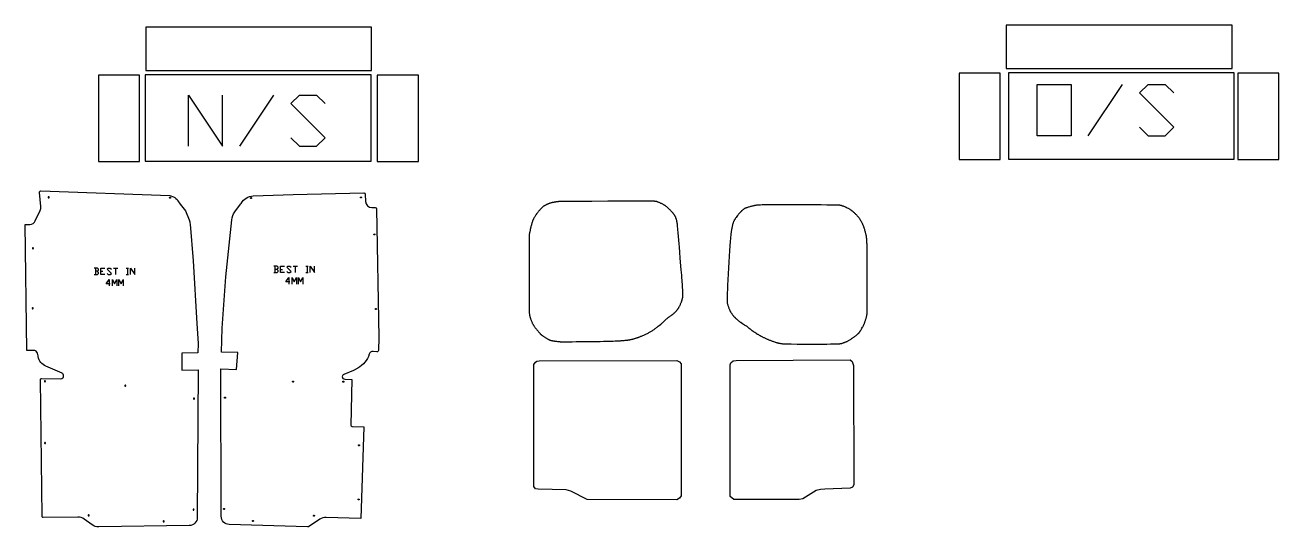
# Model space of a CAD drawing. Extents: x 111 to 5567, y 0 to 6052.
# Drawn here: x 205 to 5176, y 0 to 1990 of the extents above; entities that cross this region are included whole.
import ezdxf

# ---------------------------------------------------------------- set-up
doc = ezdxf.new("R2010")
doc.units = 0
doc.layers.add('Default_Layer', color=1, linetype='CONTINUOUS')

msp = doc.modelspace()

# ---------------------------------------------------------------- linework, layer by layer
at = {"layer": 'Default_Layer'}
for points in [[(4094.7, 1817.5), (4989.7, 1817.5), (4989.7, 1989.5), (4094.7, 1989.5), (4094.7, 1817.5)], [(683.2, 1809.9), (1578.2, 1809.9), (1578.2, 1981.9), (683.2, 1981.9), (683.2, 1809.9)], [(495.9, 1448.6), (658.9, 1448.6), (658.9, 1790.6), (495.9, 1790.6), (495.9, 1448.6)], [(681.5, 1450.3), (1576.5, 1450.3), (1576.5, 1792.3), (681.5, 1792.3), (681.5, 1450.3)], [(1601.2, 1448.6), (1764.2, 1448.6), (1764.2, 1790.6), (1601.2, 1790.6), (1601.2, 1448.6)], [(3907.5, 1456.3), (4070.5, 1456.3), (4070.5, 1798.3), (3907.5, 1798.3), (3907.5, 1456.3)], [(4103.9, 1458), (4998.9, 1458), (4998.9, 1800), (4103.9, 1800), (4103.9, 1458)], [(5012.7, 1456.3), (5175.7, 1456.3), (5175.7, 1798.3), (5012.7, 1798.3), (5012.7, 1456.3)], [(4216.8, 1551.1), (4216.8, 1754.3), (4352.3, 1754.3), (4352.3, 1551.1), (4216.8, 1551.1)], [(777.8, 1304.9), (777.8, 1305.2), (777.8, 1305.4), (777.9, 1305.5), (778, 1305.7), (778, 1305.9), (778.1, 1306.1), (778.3, 1306.2), (778.4, 1306.4), (778.5, 1306.5), (778.7, 1306.6), (778.8, 1306.7), (779, 1306.8), (779.2, 1306.9), (779.4, 1306.9), (779.6, 1306.9), (779.8, 1306.9), (780, 1306.9), (780.2, 1306.9), (780.4, 1306.9), (780.6, 1306.8), (780.8, 1306.7), (780.9, 1306.6), (781.1, 1306.5), (781.2, 1306.4), (781.3, 1306.2), (781.5, 1306.1), (781.6, 1305.9), (781.6, 1305.7), (781.7, 1305.5), (781.8, 1305.4), (781.8, 1305.2), (781.8, 1304.9), (781.8, 1304.7), (781.8, 1304.5), (781.7, 1304.4), (781.6, 1304.2), (781.6, 1304), (781.5, 1303.8), (781.3, 1303.7), (781.2, 1303.5), (781.1, 1303.4), (780.9, 1303.3), (780.8, 1303.2), (780.6, 1303.1), (780.4, 1303), (780.2, 1303), (780, 1303), (779.8, 1302.9), (779.6, 1303), (779.4, 1303), (779.2, 1303), (779, 1303.1), (778.8, 1303.2), (778.7, 1303.3), (778.5, 1303.4), (778.4, 1303.5), (778.3, 1303.7), (778.1, 1303.8), (778, 1304), (778, 1304.2), (777.9, 1304.4), (777.8, 1304.5), (777.8, 1304.7), (777.8, 1304.9)], [(2338.3, 1290.2), (2331.5, 1290), (2328.1, 1289.9), (2324.7, 1289.8), (2321.3, 1289.6), (2319.6, 1289.5), (2317.9, 1289.3), (2316.2, 1289.2), (2314.5, 1289), (2312.8, 1288.8), (2311.2, 1288.6), (2309.5, 1288.4), (2307.7, 1288.1), (2305.9, 1287.8), (2304.1, 1287.5), (2302.3, 1287.1), (2300.5, 1286.8), (2298.7, 1286.4), (2296.9, 1286), (2295.1, 1285.6), (2293.3, 1285.2), (2291.6, 1284.8), (2289.9, 1284.3), (2288.2, 1283.9), (2286.6, 1283.4), (2285, 1282.9), (2283.5, 1282.4), (2282.1, 1281.9), (2280.5, 1281.3), (2278.9, 1280.6), (2277.3, 1280), (2275.7, 1279.2), (2274, 1278.5), (2272.4, 1277.7), (2270.8, 1277), (2269.3, 1276.2), (2267.8, 1275.5), (2266.5, 1274.8), (2265.2, 1274.1), (2264, 1273.4), (2263, 1272.9), (2262.1, 1272.3), (2261.4, 1271.9), (2260.8, 1271.5), (2260.2, 1271), (2259.5, 1270.6), (2259, 1270.1), (2257.8, 1269.2), (2256.6, 1268.2), (2255.5, 1267.2), (2254.4, 1266.2), (2252.3, 1264.1), (2251, 1262.8), (2249.4, 1261.1), (2247.6, 1259.2), (2245.8, 1257.1), (2243.9, 1255), (2242.1, 1253), (2240.5, 1251.1), (2239.2, 1249.6), (2237, 1247), (2236, 1245.6), (2234.9, 1244.3), (2233.9, 1242.9), (2232.9, 1241.6), (2231.9, 1240.2), (2230.9, 1238.7), (2230.4, 1237.9), (2229.8, 1237), (2228.4, 1234.7), (2226.9, 1232), (2225.2, 1229.1), (2223.6, 1226.3), (2222.2, 1223.6), (2221, 1221.4), (2220.1, 1219.7), (2219.5, 1218.3), (2218.8, 1217), (2218.2, 1215.7), (2217.7, 1214.3), (2217.1, 1212.9), (2216.5, 1211.6), (2216, 1210.2), (2215.5, 1208.8), (2215, 1207.1), (2214.3, 1205), (2213.5, 1202.6), (2212.7, 1199.9), (2211.9, 1197.1), (2211, 1194.2), (2210.3, 1191.4), (2209.6, 1188.7), (2209.3, 1187.4), (2208.9, 1185.9), (2208.3, 1182.8), (2207.6, 1179.6), (2206.9, 1176.3), (2205.8, 1170.3), (2205, 1166.3), (2204.8, 1165), (2204.5, 1163.8), (2203.9, 1161.2), (2203.7, 1159.9), (2203.5, 1158.6), (2203.3, 1157.3), (2203.1, 1156), (2203.1, 1154.8), (2203.1, 1152.2), (2203, 1142.8), (2203, 1128.4), (2202.9, 1110), (2202.9, 1064.2), (2202.9, 1011.8), (2202.9, 959), (2202.9, 912.5), (2203, 893.5), (2203, 878.5), (2203.1, 868.3), (2203.1, 865.2), (2203.1, 863.5), (2203.2, 860.2), (2203.3, 856.9), (2203.4, 853.6), (2203.5, 851.9), (2203.6, 850.2), (2203.7, 848.6), (2203.8, 846.9), (2204, 845.3), (2204.2, 843.6), (2204.4, 842), (2204.7, 840.3), (2205, 838.7), (2205.3, 837.1), (2205.7, 835.4), (2206.2, 833.5), (2206.8, 831.5), (2207.4, 829.4), (2208.1, 827.2), (2208.9, 824.9), (2209.8, 822.6), (2210.6, 820.2), (2211.6, 817.8), (2212.5, 815.4), (2213.5, 813.1), (2214.6, 810.7), (2215.6, 808.4), (2216.7, 806.2), (2217.8, 804), (2218.3, 803), (2218.9, 802), (2219.4, 801), (2220, 800), (2220.7, 799), (2221.3, 798), (2222, 796.9), (2222.7, 795.9), (2224.2, 793.8), (2225.7, 791.6), (2227.3, 789.5), (2228.9, 787.5), (2230.5, 785.5), (2232, 783.5), (2233.6, 781.7), (2235, 779.9), (2236.4, 778.3), (2238.8, 775.5), (2240.6, 773.3), (2242.1, 771.6), (2243.6, 769.9), (2245.1, 768.2), (2246.7, 766.5), (2247.4, 765.7), (2248.2, 764.8), (2249, 764), (2249.9, 763.2), (2250.7, 762.5), (2251.5, 761.7), (2252.4, 761), (2253.3, 760.2), (2254.3, 759.4), (2255.6, 758.5), (2257.2, 757.4), (2258.9, 756.2), (2260.9, 754.9), (2262.9, 753.6), (2265, 752.2), (2267.2, 750.9), (2269.4, 749.5), (2271.6, 748.2), (2273.6, 746.9), (2275.6, 745.8), (2277.4, 744.8), (2279.1, 743.9), (2280.5, 743.1), (2281.6, 742.6), (2282.6, 742.1), (2283.6, 741.7), (2284.6, 741.4), (2285.6, 741), (2286.6, 740.6), (2287.7, 740.3), (2288.7, 740), (2289.7, 739.7), (2291.8, 739.2), (2294, 738.6), (2296.1, 738.2), (2298.2, 737.7), (2299.4, 737.5), (2300.7, 737.3), (2302.2, 737.1), (2303.9, 736.8), (2307.6, 736.3), (2311.7, 735.8), (2316, 735.3), (2318.2, 735.1), (2320.4, 734.9), (2322.5, 734.7), (2324.7, 734.6), (2326.7, 734.4), (2328.7, 734.3), (2330.1, 734.3), (2332.3, 734.3), (2339.1, 734.2), (2348.7, 734.3), (2360.5, 734.3), (2374.2, 734.4), (2389.3, 734.6), (2422, 734.9), (2455.1, 735.3), (2485, 735.6), (2497.7, 735.8), (2508.3, 736), (2516.3, 736.1), (2521.4, 736.2), (2528.5, 736.5), (2536.1, 736.8), (2543.8, 737.1), (2551.4, 737.5), (2558.7, 737.9), (2565.4, 738.3), (2568.4, 738.5), (2571.2, 738.7), (2573.7, 738.9), (2575.9, 739.1), (2579.9, 739.4), (2583.9, 739.8), (2587.9, 740.2), (2591.9, 740.7), (2593.9, 741), (2595.9, 741.2), (2597.9, 741.5), (2599.9, 741.8), (2601.9, 742.2), (2603.8, 742.5), (2605.8, 742.9), (2607.8, 743.3), (2609.8, 743.8), (2611.8, 744.3), (2613.9, 744.8), (2616, 745.3), (2618.1, 745.9), (2620.3, 746.6), (2622.5, 747.2), (2624.6, 747.9), (2626.8, 748.6), (2629, 749.3), (2631.2, 750), (2633.4, 750.8), (2635.6, 751.5), (2637.8, 752.3), (2639.9, 753.1), (2642, 753.9), (2644.2, 754.8), (2646.5, 755.7), (2649, 756.8), (2651.7, 757.9), (2654.4, 759.1), (2657.3, 760.3), (2660.2, 761.6), (2663.1, 763), (2666.1, 764.4), (2669.1, 765.8), (2672, 767.3), (2675, 768.7), (2677.8, 770.2), (2680.6, 771.7), (2683.3, 773.2), (2685.9, 774.7), (2688.4, 776.3), (2690.9, 777.8), (2693.4, 779.5), (2695.8, 781.2), (2698.3, 782.9), (2700.8, 784.6), (2703.2, 786.4), (2705.6, 788.2), (2708, 790), (2710.3, 791.8), (2712.6, 793.6), (2714.9, 795.4), (2719.2, 798.9), (2723.4, 802.3), (2725.5, 804), (2727.5, 805.7), (2729.7, 807.6), (2731.8, 809.5), (2733.9, 811.4), (2736.1, 813.3), (2740.2, 817.2), (2744.3, 820.9), (2748.1, 824.4), (2749.8, 825.9), (2751.5, 827.4), (2753.1, 828.8), (2754.5, 830), (2755.9, 831.1), (2757.4, 832.2), (2758.8, 833.2), (2760.3, 834.3), (2763.3, 836.3), (2766.3, 838.4), (2767.8, 839.4), (2769.3, 840.4), (2770.7, 841.4), (2772.1, 842.5), (2773.5, 843.5), (2774.9, 844.6), (2776.2, 845.7), (2777.5, 846.9), (2778.7, 848.1), (2780, 849.2), (2781.2, 850.4), (2782.4, 851.6), (2783.6, 852.9), (2784.7, 854.1), (2785.9, 855.4), (2787, 856.6), (2788.1, 857.9), (2789.2, 859.3), (2790.3, 860.6), (2791.3, 861.9), (2792.3, 863.3), (2793.3, 864.7), (2794.2, 866.1), (2795.2, 867.6), (2796.1, 869.1), (2797.1, 870.8), (2798.2, 872.7), (2799.3, 874.8), (2800.4, 876.9), (2801.6, 879.2), (2802.7, 881.6), (2803.9, 884.1), (2805, 886.6), (2806.1, 889.2), (2806.6, 890.5), (2807.1, 891.8), (2807.6, 893.1), (2808.1, 894.5), (2808.6, 895.8), (2809, 897.1), (2809.4, 898.4), (2809.8, 899.7), (2810.2, 901), (2810.5, 902.3), (2810.8, 903.5), (2811.1, 904.8), (2811.3, 906), (2811.5, 907.3), (2811.7, 908.7), (2811.9, 910), (2812.1, 911.4), (2812.2, 912.9), (2812.3, 914.3), (2812.4, 915.8), (2812.4, 917.3), (2812.5, 918.9), (2812.5, 920.4), (2812.5, 922), (2812.5, 925.3), (2812.5, 928.5), (2812.4, 931.8), (2812.3, 935.2), (2812.1, 938.5), (2812, 941.9), (2811.6, 948.5), (2811.5, 951.7), (2811.4, 954.9), (2811.3, 956.7), (2811.2, 958.8), (2810.8, 964.2), (2810.3, 970.9), (2809.7, 978.8), (2809, 987.7), (2808.2, 997.5), (2806.5, 1019.1), (2802.5, 1065.8), (2800.6, 1088.6), (2798.9, 1109.3), (2797.8, 1122.1), (2796.6, 1136.2), (2795.4, 1150.9), (2794.2, 1165.3), (2793, 1178.7), (2792.5, 1184.7), (2792, 1190.1), (2791.5, 1194.9), (2791.1, 1198.9), (2790.9, 1200.5), (2790.7, 1202), (2790.5, 1203.2), (2790.4, 1204.1), (2789.8, 1207.3), (2789.2, 1210.5), (2788.8, 1212.2), (2788.5, 1213.8), (2788.1, 1215.4), (2787.7, 1217), (2787.3, 1218.6), (2786.8, 1220.1), (2786.4, 1221.7), (2785.9, 1223.2), (2785.3, 1224.7), (2784.7, 1226.2), (2784.1, 1227.7), (2783.4, 1229.2), (2782.7, 1230.6), (2782, 1232), (2781.2, 1233.3), (2780.3, 1234.7), (2779.5, 1236), (2778.6, 1237.3), (2777.6, 1238.6), (2776.7, 1239.9), (2775.7, 1241.1), (2774.7, 1242.4), (2773.7, 1243.6), (2772.7, 1244.8), (2770.6, 1247.3), (2768.5, 1249.6), (2767.3, 1250.9), (2766.1, 1252.2), (2764.7, 1253.7), (2763.2, 1255.2), (2761.6, 1256.8), (2759.9, 1258.5), (2758.1, 1260.2), (2756.3, 1261.9), (2754.4, 1263.6), (2752.5, 1265.3), (2750.6, 1267), (2748.6, 1268.6), (2746.7, 1270.2), (2744.8, 1271.7), (2743.8, 1272.4), (2742.9, 1273.1), (2741.9, 1273.8), (2741, 1274.4), (2740, 1275), (2739.1, 1275.6), (2738.1, 1276.2), (2737, 1276.9), (2734.9, 1278.1), (2732.6, 1279.3), (2730.4, 1280.5), (2728.1, 1281.6), (2725.8, 1282.8), (2723.5, 1283.8), (2721.2, 1284.8), (2719.1, 1285.8), (2717, 1286.6), (2715, 1287.4), (2713.2, 1288.1), (2711.5, 1288.7), (2710.1, 1289.2), (2708.8, 1289.5), (2707.7, 1289.8), (2706.6, 1290.1), (2705.4, 1290.3), (2704.3, 1290.4), (2703.1, 1290.6), (2701.9, 1290.7), (2700.8, 1290.8), (2699.6, 1290.8), (2697.2, 1290.9), (2694.9, 1291), (2692.5, 1291), (2690.2, 1291.1), (2688.7, 1291.1), (2685.3, 1291.1), (2673.7, 1291.1), (2633.9, 1291.1), (2578.5, 1291), (2515.3, 1290.9), (2452, 1290.7), (2396.3, 1290.5), (2355.8, 1290.3), (2343.7, 1290.3), (2340.1, 1290.2), (2338.3, 1290.2)], [(3542.8, 1121), (3542.6, 1124.6), (3542.5, 1128.3), (3542.3, 1132), (3542, 1135.7), (3541.8, 1139.3), (3541.5, 1142.8), (3541.3, 1144.4), (3541.1, 1146.1), (3540.9, 1147.6), (3540.7, 1149.1), (3540.5, 1150.6), (3540.2, 1152), (3540, 1153.5), (3539.7, 1154.9), (3539.1, 1157.8), (3538.5, 1160.7), (3537.8, 1163.5), (3537.1, 1166.4), (3536.3, 1169.2), (3535.5, 1172), (3534.6, 1175.1), (3533.5, 1178.6), (3532.3, 1182.4), (3531.7, 1184.4), (3531, 1186.4), (3530.3, 1188.4), (3529.6, 1190.4), (3528.9, 1192.4), (3528.1, 1194.3), (3527.4, 1196.2), (3526.6, 1198), (3525.9, 1199.8), (3525.2, 1201.4), (3524.4, 1202.9), (3523.6, 1204.6), (3522.7, 1206.3), (3521.7, 1208), (3520.7, 1209.7), (3519.7, 1211.4), (3518.7, 1213.1), (3517.7, 1214.8), (3516.7, 1216.4), (3515.8, 1217.9), (3513.9, 1220.8), (3512.3, 1223.1), (3511.1, 1224.9), (3510, 1226.4), (3508.9, 1227.8), (3507.8, 1229.2), (3506.6, 1230.6), (3505.4, 1231.9), (3504.2, 1233.3), (3501.8, 1235.9), (3500.4, 1237.4), (3498.7, 1239.1), (3496.8, 1241), (3494.8, 1243), (3492.8, 1244.9), (3491, 1246.6), (3489.3, 1248.2), (3488.5, 1248.8), (3487.9, 1249.4), (3486.6, 1250.4), (3485.4, 1251.4), (3484.1, 1252.4), (3482.8, 1253.3), (3481.5, 1254.2), (3480.2, 1255.1), (3478.9, 1256), (3477.5, 1256.9), (3475.9, 1257.8), (3473.9, 1259.1), (3471.4, 1260.5), (3468.7, 1262), (3465.9, 1263.6), (3464.4, 1264.3), (3463, 1265.1), (3461.5, 1265.8), (3460.1, 1266.5), (3458.7, 1267.1), (3457.4, 1267.7), (3454.6, 1268.9), (3451.8, 1270), (3450.3, 1270.6), (3448.8, 1271.1), (3447.3, 1271.7), (3445.8, 1272.2), (3444.2, 1272.7), (3442.6, 1273.2), (3441.1, 1273.7), (3439.5, 1274.1), (3437.9, 1274.5), (3436.3, 1274.9), (3434.7, 1275.2), (3433.1, 1275.5), (3432.5, 1275.5), (3431.6, 1275.6), (3430.2, 1275.6), (3428.4, 1275.7), (3423.9, 1275.8), (3418, 1275.9), (3410.9, 1276), (3402.6, 1276), (3383.2, 1276.2), (3360.5, 1276.3), (3335.3, 1276.4), (3308.5, 1276.4), (3280.8, 1276.5), (3253.1, 1276.5), (3226.2, 1276.5), (3201, 1276.5), (3178.2, 1276.5), (3158.6, 1276.4), (3143.1, 1276.4), (3132.5, 1276.3), (3129.3, 1276.3), (3127.6, 1276.3), (3120.4, 1276.1), (3116.8, 1275.9), (3113.2, 1275.8), (3111.4, 1275.7), (3109.6, 1275.5), (3107.8, 1275.4), (3106.1, 1275.2), (3104.3, 1275), (3102.5, 1274.8), (3100.7, 1274.5), (3099, 1274.2), (3097, 1273.8), (3094.8, 1273.4), (3092.3, 1272.8), (3089.6, 1272.1), (3086.7, 1271.4), (3083.8, 1270.6), (3080.7, 1269.8), (3077.7, 1268.9), (3074.7, 1268.1), (3071.7, 1267.2), (3068.9, 1266.3), (3066.3, 1265.4), (3063.9, 1264.6), (3062.8, 1264.2), (3061.8, 1263.8), (3060.9, 1263.4), (3060, 1263.1), (3059.3, 1262.7), (3058.6, 1262.4), (3057.4, 1261.8), (3056.3, 1261.1), (3055.1, 1260.4), (3054, 1259.6), (3052.9, 1258.8), (3051.8, 1258), (3050.7, 1257.2), (3049.7, 1256.3), (3048.6, 1255.5), (3047.6, 1254.6), (3046.6, 1253.6), (3045.6, 1252.7), (3043.6, 1250.8), (3041.7, 1248.9), (3040.7, 1247.9), (3039.7, 1246.9), (3038.7, 1245.7), (3037.6, 1244.5), (3036.6, 1243.3), (3035.5, 1242.1), (3033.5, 1239.5), (3031.5, 1237), (3029.7, 1234.6), (3026.7, 1230.6), (3024.2, 1227.3), (3022.9, 1225.6), (3021.7, 1223.9), (3020.5, 1222.2), (3019.4, 1220.5), (3018.3, 1218.8), (3017.8, 1218), (3017.3, 1217.2), (3016.4, 1215.6), (3015.6, 1213.9), (3014.7, 1212.3), (3013.9, 1210.6), (3013.1, 1209), (3012.4, 1207.3), (3012.1, 1206.4), (3011.8, 1205.5), (3011.5, 1204.7), (3011.2, 1203.8), (3010.9, 1202.7), (3010.5, 1201.2), (3010, 1199.3), (3009.5, 1197.1), (3008.9, 1194.6), (3008.3, 1191.8), (3007.7, 1188.8), (3007.1, 1185.7), (3006.4, 1182.5), (3005.8, 1179.2), (3005.2, 1175.8), (3004.6, 1172.5), (3004.1, 1169.2), (3003.5, 1166), (3003.1, 1163), (3002.7, 1160.1), (3002.5, 1158.1), (3002.2, 1154.9), (3001.9, 1150.5), (3001.5, 1145), (3000.5, 1131.2), (2999.4, 1114.2), (2998.1, 1094.5), (2996.8, 1072.9), (2995.4, 1050), (2994, 1026.5), (2992.6, 1003), (2991.3, 980.1), (2990.2, 958.7), (2989.6, 948.6), (2989.2, 939.2), (2988.8, 930.4), (2988.4, 922.4), (2988.1, 915.2), (2987.9, 908.9), (2987.7, 903.6), (2987.6, 901.4), (2987.6, 899.4), (2987.6, 897.7), (2987.6, 896.4), (2987.7, 895.3), (2987.7, 894.6), (2987.9, 893.4), (2988, 892.2), (2988.2, 891.1), (2988.4, 889.9), (2988.7, 888.7), (2988.9, 887.5), (2989.4, 885), (2990, 882.6), (2990.7, 880.2), (2991.4, 877.8), (2992.1, 875.4), (2992.9, 873.1), (2993.7, 870.8), (2994.5, 868.6), (2995.3, 866.5), (2996.1, 864.4), (2997, 862.5), (2997.8, 860.7), (2998.6, 858.9), (2999.4, 857.3), (3000.3, 855.6), (3001.2, 854), (3002.1, 852.3), (3003.1, 850.7), (3004.2, 849.1), (3005.2, 847.5), (3006.3, 845.9), (3007.4, 844.4), (3008.5, 842.9), (3009.6, 841.4), (3010.7, 840), (3011.8, 838.6), (3012.9, 837.2), (3014, 835.9), (3015.1, 834.7), (3016.1, 833.4), (3017.2, 832.2), (3018.3, 831.1), (3019.4, 829.9), (3020.5, 828.7), (3021.7, 827.6), (3022.8, 826.5), (3024, 825.4), (3025.2, 824.3), (3026.4, 823.2), (3027.6, 822.1), (3028.8, 821.1), (3031.3, 819), (3033.8, 817), (3035.2, 815.9), (3036.7, 814.8), (3038.4, 813.6), (3040.2, 812.4), (3042.1, 811.1), (3044.2, 809.8), (3048.4, 807.1), (3052.7, 804.3), (3056.8, 801.7), (3058.8, 800.4), (3060.7, 799.1), (3062.5, 797.9), (3064.1, 796.8), (3065.6, 795.6), (3067.1, 794.5), (3068.6, 793.4), (3070.1, 792.2), (3073.1, 789.8), (3076, 787.5), (3079, 785.1), (3082, 782.8), (3083.5, 781.6), (3085, 780.5), (3086.5, 779.3), (3088, 778.2), (3091.2, 776), (3094.5, 773.8), (3097.9, 771.5), (3101.4, 769.2), (3104.9, 767), (3108.5, 764.8), (3110.2, 763.7), (3112, 762.6), (3113.8, 761.6), (3115.6, 760.6), (3119.4, 758.5), (3123.5, 756.3), (3125.6, 755.1), (3127.9, 754), (3130.1, 752.8), (3132.4, 751.6), (3134.8, 750.5), (3137.1, 749.3), (3139.5, 748.2), (3141.9, 747.1), (3144.3, 746), (3146.6, 744.9), (3149, 743.9), (3151.3, 742.9), (3153.7, 741.9), (3156.2, 740.9), (3158.8, 739.9), (3161.5, 738.9), (3164.3, 737.9), (3167.1, 736.8), (3169.9, 735.9), (3172.6, 734.9), (3175.3, 734), (3177.9, 733.1), (3180.4, 732.3), (3182.7, 731.6), (3184.8, 730.9), (3186.7, 730.4), (3188.4, 729.9), (3189.8, 729.5), (3191, 729.2), (3192.2, 728.9), (3193.5, 728.6), (3194.7, 728.4), (3197.3, 727.9), (3199.8, 727.4), (3202.3, 727.1), (3204.9, 726.7), (3207.4, 726.4), (3209.9, 726.1), (3211.2, 726), (3212.5, 725.9), (3215.2, 725.7), (3218, 725.6), (3220.8, 725.5), (3223.7, 725.4), (3226.5, 725.4), (3232.2, 725.3), (3235.6, 725.3), (3242.6, 725.2), (3265.3, 725.1), (3296.4, 725.1), (3313.8, 725), (3331.7, 725), (3349.6, 725), (3367.1, 725.1), (3383.5, 725.1), (3398.5, 725.2), (3405.2, 725.3), (3411.4, 725.4), (3417, 725.4), (3421.8, 725.5), (3425.9, 725.6), (3429.2, 725.7), (3431.6, 725.9), (3432.4, 725.9), (3433, 726), (3434.8, 726.3), (3436.7, 726.6), (3438.5, 727), (3440.4, 727.4), (3442.2, 727.8), (3444, 728.3), (3445.8, 728.8), (3447.6, 729.4), (3449.4, 729.9), (3451.2, 730.5), (3453, 731.2), (3454.8, 731.8), (3456.5, 732.5), (3458.2, 733.2), (3460, 734), (3461.7, 734.7), (3462.6, 735.1), (3463.5, 735.6), (3464.5, 736.1), (3465.5, 736.6), (3467.6, 737.8), (3469.8, 739.1), (3472.1, 740.4), (3474.4, 741.9), (3476.8, 743.4), (3479.2, 744.9), (3481.6, 746.4), (3483.8, 748), (3486, 749.4), (3488.1, 750.9), (3490, 752.2), (3491.8, 753.4), (3493.3, 754.5), (3494.6, 755.5), (3497, 757.4), (3499.5, 759.3), (3500.7, 760.3), (3501.9, 761.3), (3503.1, 762.3), (3504.2, 763.3), (3505.4, 764.4), (3506.5, 765.4), (3507.6, 766.4), (3508.6, 767.4), (3509.6, 768.4), (3510.6, 769.4), (3511.5, 770.3), (3512.3, 771.3), (3513.1, 772.2), (3513.8, 773.2), (3514.6, 774.2), (3515.3, 775.2), (3516, 776.2), (3516.7, 777.2), (3517.3, 778.3), (3518, 779.4), (3519.3, 781.5), (3520.5, 783.6), (3522.8, 787.7), (3525.1, 791.6), (3526.2, 793.6), (3527.3, 795.7), (3528.3, 797.7), (3529.3, 799.7), (3529.8, 800.8), (3530.3, 801.8), (3530.7, 802.9), (3531.2, 803.9), (3532.2, 806.7), (3532.9, 808.5), (3533.7, 810.5), (3534.5, 812.8), (3535.3, 815.2), (3536.2, 817.8), (3537.1, 820.5), (3538, 823.3), (3538.8, 826.2), (3539.7, 829), (3540.4, 831.9), (3540.8, 833.4), (3541.2, 834.8), (3541.5, 836.2), (3541.8, 837.6), (3542.1, 839), (3542.3, 840.3), (3542.6, 841.6), (3542.8, 842.9), (3542.9, 843.7), (3542.9, 844.8), (3543, 846.3), (3543.1, 848.1), (3543.2, 852.6), (3543.3, 858.3), (3543.4, 865), (3543.5, 872.7), (3543.6, 881.3), (3543.6, 890.7), (3543.7, 900.7), (3543.7, 911.4), (3543.7, 934.3), (3543.7, 958.5), (3543.6, 983.4), (3543.5, 1008.3), (3543.4, 1032.4), (3543.3, 1055), (3543.2, 1075.5), (3543.1, 1093), (3542.9, 1106.9), (3542.8, 1116.5), (3542.8, 1119.4), (3542.8, 1121)], [(2806.1, 633.9), (2805.6, 137.2), (2805.6, 123.4), (2799.7, 113.8), (2788.7, 106.8), (2432.7, 108.4), (2368.3, 141.6), (2350.6, 146.4), (2239.2, 149.1), (2228.7, 151.5), (2221.7, 160.8), (2221.7, 644), (2228.7, 653.1), (2233.3, 656.5), (2242.5, 658.1), (2788.8, 659.2), (2798.7, 654.6), (2806.1, 646.7), (2806.1, 633.9)], [(3000.4, 132.7), (3000.3, 642.3), (3002.7, 650.3), (3011.9, 657.9), (3023.9, 659.5), (3475.5, 661.9), (3483.8, 656.2), (3489.7, 640.4), (3490.2, 167.2), (3485.5, 158.1), (3476.3, 153.1), (3375.4, 150), (3358.6, 149), (3341, 144.7), (3288.7, 111), (3273.6, 108.1), (3014.8, 108.1), (3000.8, 120.7), (3000.4, 132.7)]]:
    msp.add_lwpolyline(points, close=True, dxfattribs=at)
for points in [[(4420, 1551.1), (4555.5, 1754.3)], [(4623.2, 1585), (4657.1, 1551.1), (4724.8, 1551.1), (4758.7, 1585), (4623.2, 1720.4), (4657.1, 1754.3), (4724.8, 1754.3), (4758.7, 1720.4)], [(852.5, 1508.9), (852.5, 1712.1), (988, 1508.9), (988, 1712.1)], [(1055.7, 1508.9), (1191.2, 1712.1)], [(1258.9, 1542.8), (1292.8, 1508.9), (1360.5, 1508.9), (1394.4, 1542.8), (1258.9, 1678.3), (1292.8, 1712.1), (1360.5, 1712.1), (1394.4, 1678.3)], [(491.9, 1013.5), (496.2, 1017.7), (496.2, 1022), (491.9, 1026.2), (479.2, 1026.2)], [(479.2, 1000.8), (491.9, 1000.8), (496.2, 1005), (496.2, 1009.3), (491.9, 1013.5), (483.5, 1013.5)], [(483.5, 1026.2), (483.5, 1000.8)], [(521.6, 1000.8), (504.6, 1000.8), (504.6, 1026.2), (521.6, 1026.2)], [(504.6, 1013.5), (513.1, 1013.5)], [(530, 1005), (534.3, 1000.8), (542.7, 1000.8), (547, 1005), (530, 1022), (534.3, 1026.2), (542.7, 1026.2), (547, 1022)], [(555.4, 1026.2), (572.4, 1026.2)], [(563.9, 1026.2), (563.9, 1000.8)], [(606.2, 1026.2), (614.7, 1026.2)], [(606.2, 1000.8), (614.7, 1000.8)], [(610.5, 1026.2), (610.5, 1000.8)], [(623.2, 1000.8), (623.2, 1026.2), (640.1, 1000.8), (640.1, 1026.2)], [(1204.1, 1021.1), (1208.3, 1025.3), (1208.3, 1029.5), (1204.1, 1033.8), (1191.4, 1033.8)], [(1191.4, 1008.4), (1204.1, 1008.4), (1208.3, 1012.6), (1208.3, 1016.8), (1204.1, 1021.1), (1195.6, 1021.1)], [(1195.6, 1033.8), (1195.6, 1008.4)], [(1233.7, 1008.4), (1216.8, 1008.4), (1216.8, 1033.8), (1233.7, 1033.8)], [(1216.8, 1021.1), (1225.3, 1021.1)], [(1242.2, 1012.6), (1246.4, 1008.4), (1254.9, 1008.4), (1259.1, 1012.6), (1242.2, 1029.5), (1246.4, 1033.8), (1254.9, 1033.8), (1259.1, 1029.5)], [(1267.6, 1033.8), (1284.5, 1033.8)], [(1276.1, 1033.8), (1276.1, 1008.4)], [(1318.4, 1033.8), (1326.9, 1033.8)], [(1318.4, 1008.4), (1326.9, 1008.4)], [(1322.6, 1033.8), (1322.6, 1008.4)], [(1335.3, 1008.4), (1335.3, 1033.8), (1352.3, 1008.4), (1352.3, 1033.8)], [(542.7, 963.9), (525.8, 963.9), (538.5, 980.8), (538.5, 955.4)], [(551.2, 955.4), (551.2, 980.8), (559.7, 963.9), (568.1, 980.8), (568.1, 955.4)], [(576.6, 955.4), (576.6, 980.8), (585.1, 963.9), (593.5, 980.8), (593.5, 955.4)], [(1254.9, 971.5), (1238, 971.5), (1250.7, 988.4), (1250.7, 963)], [(1263.4, 963), (1263.4, 988.4), (1271.8, 971.5), (1280.3, 988.4), (1280.3, 963)], [(1288.8, 963), (1288.8, 988.4), (1297.2, 971.5), (1305.7, 988.4), (1305.7, 963)]]:
    msp.add_lwpolyline(points, dxfattribs=at)
for points in [[(439.4, 31.1, 0.160751), (414, 39.1), (277, 37.2, -0.414744), (272, 42.1), (265.4, 583.9, -0.202916), (266.9, 587.5, -0.202916), (270.5, 589), (347, 587.5, 0.203152), (354.3, 590.5, 0.203152), (357.2, 597.7), (357.2, 600, 0.291078), (351.3, 609), (287.6, 637.7, -0.282584), (256.7, 675), (256.1, 678), (253.6, 688.2, 0.350174), (238.8, 699.7), (211.8, 699.3), (204.8, 1199.3), (223.1, 1199.5, 0.287591), (245.4, 1214), (264.4, 1254.7, 0.13485), (267.1, 1270.4), (261.5, 1326.4, -0.21635), (262.8, 1330.3, -0.21635), (266.7, 1331.9), (779.2, 1314.3), (792.8, 1308.6, -0.155196), (811, 1293), (819.7, 1278.9), (841.1, 1253.2), (854.7, 1218, -0.071464), (858.7, 1200.7), (870.9, 1054.6), (886.3, 806.8), (890.4, 727.8), (890, 689.8), (826, 688.9), (826.9, 620.9), (890.9, 622.8), (887.7, 37.6, -0.408529), (855.6, 5.3), (496.6, 0.2, -0.160751), (471.2, 8.2), (439.4, 31.1)], [(298.3, 1308.6, 0.414214), (296.3, 1306.6, 0.414214), (298.3, 1304.6, 0.414214), (300.3, 1306.6, 0.414214), (298.3, 1308.6)], [(1398.2, 37.8, 0.15418), (1373.6, 30.8), (1327.9, 0.8, -0.15418), (1325, 0), (1014.2, 9.6, -0.404267), (982.7, 42), (980.9, 627), (1042.8, 624), (1047.9, 690.9), (982.9, 692.9), (985.9, 787.9), (1001.2, 991.5), (1024, 1217.4, -0.138013), (1036.4, 1248.9), (1059.1, 1278.9), (1061.3, 1282.8, -0.263888), (1109.7, 1312.4), (1267.4, 1317.4), (1547.9, 1324.5, -0.405479), (1553, 1319.7), (1554.7, 1289.9, 0.396114), (1579.5, 1266.3), (1593.1, 1266.2, -0.40697), (1598.1, 1261.3), (1607, 751.6), (1605.4, 699, -0.20679), (1603.7, 695.4, -0.20679), (1599.9, 694.1), (1584.5, 695.6, 0.357115), (1568.8, 684.9), (1568.8, 684.8, -0.199038), (1524.1, 629.9), (1506.9, 620.7), (1468.6, 604.6, 0.292832), (1462.4, 595.7), (1462.5, 596.1, 0.415311), (1472.1, 585.7), (1500.8, 584.8), (1496.2, 403.9, 0.41264), (1501, 398.7), (1548, 397.3), (1535.8, 33.5), (1398.2, 37.8)], [(1098.9, 1303.6, -0.414214), (1100.9, 1305.6, -0.414214), (1102.9, 1303.6, -0.414214), (1100.9, 1301.6, -0.414214), (1098.9, 1303.6)], [(1534.2, 1306.1, -0.414214), (1536.2, 1308.1, -0.414214), (1538.2, 1306.1, -0.414214), (1536.2, 1304.1, -0.414214), (1534.2, 1306.1)], [(1587.7, 1159.4, -0.414214), (1589.7, 1161.4, -0.414214), (1591.7, 1159.4, -0.414214), (1589.7, 1157.4, -0.414214), (1587.7, 1159.4)], [(236.1, 1106.7, 0.414214), (234.1, 1104.7, 0.414214), (236.1, 1102.7, 0.414214), (238.1, 1104.7, 0.414214), (236.1, 1106.7)], [(235.4, 868.7, 0.414214), (233.4, 866.7, 0.414214), (235.4, 864.7, 0.414214), (237.4, 866.7, 0.414214), (235.4, 868.7)], [(1593.5, 864, -0.414214), (1595.5, 866, -0.414214), (1597.5, 864, -0.414214), (1595.5, 862, -0.414214), (1593.5, 864)], [(283.5, 579.3, 0.414214), (281.5, 577.3, 0.414214), (283.5, 575.3, 0.414214), (285.5, 577.3, 0.414214), (283.5, 579.3)], [(601.8, 561.8, 0.414214), (599.8, 559.8, 0.414214), (601.8, 557.8, 0.414214), (603.8, 559.8, 0.414214), (601.8, 561.8)], [(1265.4, 576.1, -0.414214), (1267.4, 578.1, -0.414214), (1269.4, 576.1, -0.414214), (1267.4, 574.1, -0.414214), (1265.4, 576.1)], [(1464.5, 575.9, -0.414214), (1466.5, 577.9, -0.414214), (1468.5, 575.9, -0.414214), (1466.5, 573.9, -0.414214), (1464.5, 575.9)], [(874.5, 510.6, 0.414214), (872.5, 508.6, 0.414214), (874.5, 506.6, 0.414214), (876.5, 508.6, 0.414214), (874.5, 510.6)], [(995.3, 512.4, -0.414214), (997.3, 514.4, -0.414214), (999.3, 512.4, -0.414214), (997.3, 510.4, -0.414214), (995.3, 512.4)], [(283.9, 334.3, 0.414214), (281.9, 332.3, 0.414214), (283.9, 330.3, 0.414214), (285.9, 332.3, 0.414214), (283.9, 334.3)], [(1526.7, 323.8, -0.414214), (1528.7, 325.8, -0.414214), (1530.7, 323.8, -0.414214), (1528.7, 321.8, -0.414214), (1526.7, 323.8)], [(1525.1, 108.8, -0.414214), (1527.1, 110.8, -0.414214), (1529.1, 108.8, -0.414214), (1527.1, 106.8, -0.414214), (1525.1, 108.8)], [(872.6, 70.5, 0.414214), (870.6, 68.5, 0.414214), (872.6, 66.5, 0.414214), (874.6, 68.5, 0.414214), (872.6, 70.5)], [(991.7, 71.3, -0.414214), (993.7, 73.3, -0.414214), (995.7, 71.3, -0.414214), (993.7, 69.3, -0.414214), (991.7, 71.3)], [(456.9, 47.7, 0.414214), (454.9, 45.7, 0.414214), (456.9, 43.7, 0.414214), (458.9, 45.7, 0.414214), (456.9, 47.7)], [(754.3, 23.8, 0.414214), (752.3, 21.8, 0.414214), (754.3, 19.8, 0.414214), (756.3, 21.8, 0.414214), (754.3, 23.8)], [(1106.2, 23.7, -0.414214), (1108.2, 25.7, -0.414214), (1110.2, 23.7, -0.414214), (1108.2, 21.7, -0.414214), (1106.2, 23.7)], [(1348, 44.3, -0.414214), (1350, 46.3, -0.414214), (1352, 44.3, -0.414214), (1350, 42.3, -0.414214), (1348, 44.3)]]:
    msp.add_lwpolyline(points, format="xyb", close=True, dxfattribs=at)

doc.saveas('drawing.dxf')
